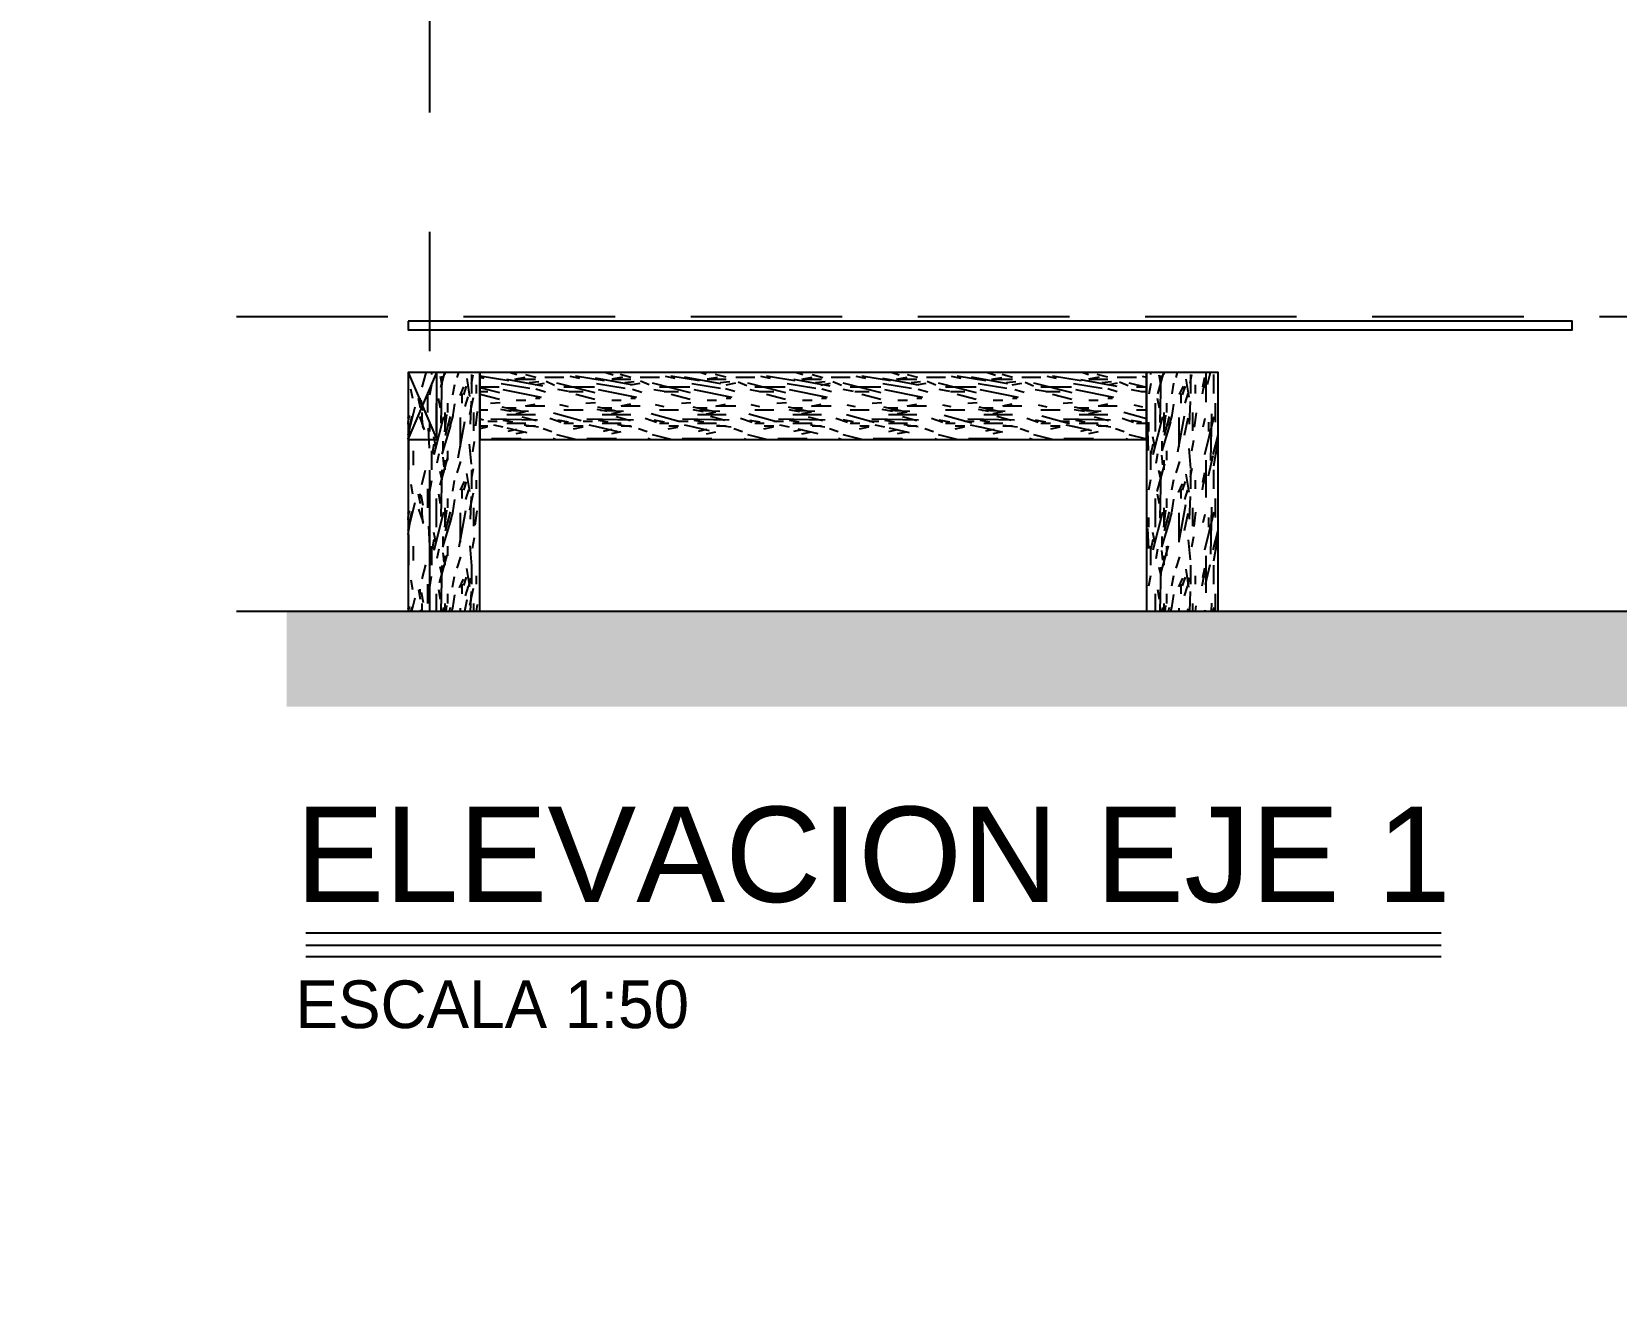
# Model space of a CAD drawing. Header units: millimetres. Extents: x 19438 to 19711, y 4351 to 4752.
# Drawn here: x 19472.907 to 19476.229, y 4502.679 to 4505.341 of the extents above; entities that cross this region are included whole.
import ezdxf
from ezdxf.enums import TextEntityAlignment as Align

# ---------------------------------------------------------------- set-up
doc = ezdxf.new("R2010")
doc.units = ezdxf.units.MM
doc.linetypes.add('CENTER', pattern=[2, 1.25, -0.25, 0.25, -0.25])
doc.linetypes.add('HIDDEN2', pattern=[4.762499999999999, 3.175, -1.5875])
for name, color, linetype in [('cotas', 1, 'Continuous'), ('cotas @ 500', 1, 'Continuous'), ('EJES', 2, 'CENTER'), ('NIVELES', 2, 'Continuous'), ('PANELES PARED', 2, 'Continuous'), ('TEXTOS TITULOS @ 0.5', 3, 'Continuous')]:
    doc.layers.add(name, color=color, linetype=linetype)
doc.styles.add('century gothic', font='GOTHIC.TTF')
doc.styles.add('COTAS SMC', font='GOTHIC.TTF')
doc.styles.add('NOTAS', font='GOTHIC.TTF')
doc.styles.add('SMCtitulos', font='sanss___.ttf')
doc.dimstyles.new('ANOTATIVE 100 SMCONSTRUCCIONES', dxfattribs={"dimscale": 0, "dimtxt": 0.18, "dimasz": 0.15, "dimexe": 0.18, "dimexo": 0.09, "dimgap": 0.1, "dimtad": 1, "dimzin": 0, "dimdsep": 46, "dimtxsty": 'century gothic', "dimblk1": 'FLECHA1', "dimblk2": 'FLECHA1', "dimsah": 1, "dimcen": 0.18, "dimdle": 0.075, "dimclrd": 1, "dimclre": 1, "dimclrt": 2, "dimaunit": 1, "dimadec": 0, "dimazin": 0, "dimtfac": 0.7499999999999999, "dimtix": 1, "dimtmove": 2, "dimatfit": 3, "dimfxl": 0.09, "dimtvp": 1.5, "dimtfill": 1, "dimtolj": 1, "dimtzin": 0, "dimarcsym": 0})
doc.dimstyles.new('PIES SMCONSTRUCCIONES', dxfattribs={"dimscale": 0, "dimtxt": 0.18, "dimasz": 0.2, "dimexe": 0.18, "dimexo": 0, "dimgap": 0.1, "dimtad": 1, "dimdec": 0, "dimlfac": 39.3700787, "dimzin": 0, "dimdsep": 46, "dimlunit": 4, "dimtxsty": 'COTAS SMC', "dimblk1": 'FLECHA1', "dimblk2": 'FLECHA1', "dimsah": 1, "dimcen": 0.2, "dimdle": 0.075, "dimclrd": 1, "dimclre": 1, "dimclrt": 2, "dimaunit": 1, "dimadec": 0, "dimazin": 0, "dimtfac": 0.75, "dimtdec": 0, "dimtix": 1, "dimtmove": 2, "dimatfit": 3, "dimfxl": 0.09, "dimtvp": 1.5, "dimtfill": 1, "dimtolj": 1, "dimtzin": 0, "dimarcsym": 0})
pattern_1 = [(0, (0.142, 0.156), (0, 0.2), [0.04000000000000001, -0.16]), (8.9726, (0.144, 0.048), (1.200000005876015, 0.1999995251177433), [0.0384708, -3.8086058]), (5.710499999999999, (0.142, 0.06), (1.800000034755268, 0.1999971014400811), [0.0401996, -1.9697752]), (344.5779, (0.142, 0.12), (2.199999903889306, -0.599997467763363), [0.06016640000000001, -5.9564754]), (353.6599, (0.146, 0.186), (0.2000000632075727, 4.085989627061748e-07), [0.0362216, -1.7748552]), (345.0686, (0.152, 0.072), (0.7999999983166444, -0.1999996738791564), [0.0310484, -3.0737864]), (348.6901, (0.082, 0.188), (0.2000000583016778, 7.413252083865452e-08), [0.0815844, -0.9382194]), (5.710499999999999, (0.144, 0.03), (1.800000034755268, 0.1999971014400811), [0.0200998, -1.989875]), (0, (0.142, 0.114), (0, 0.2), [0.02, -0.18]), (0, (0.102, 0.138), (0, 0.2), [0.06, -0.14]), (11.3099, (0.142, 0.168), (0.7999999543300329, 0.1999994872092054), [0.020396, -0.9994078000000001]), (2.726300000000001, (0.122, 0.094), (4.000000058994694, 0.1999992035454403), [0.0420476, -4.162711600000001]), (352.4054, (0.132, 0.08800000000000001), (1.599999971597214, -0.1999987367102976), [0.0302654, -2.9962834]), (0, (0.122, 0.012), (0, 0.2), [0.04000000000000001, -0.16]), (358.8309, (0.102, 0.002), (0.2000000366479377, 1.536034513610618e-07), [0.09802040000000001, -9.70402]), (0, (0.102, 0.152), (0, 0.2), [0.02, -0.18]), (0, (0.122, 0.168), (0, 0.2), [0.02, -0.18]), (0, (0.032, 0.186), (0, 0.2), [0.03, -0.17]), (350.5377, (0.08600000000000001, 0.196), (0.2000000154436844, 7.752063945765109e-08), [0.0608276, -1.1557248]), (0, (0.022, 0.196), (0, 0.2), [0.04000000000000001, -0.16]), (0, (0, 0.016), (0, 0.2), [0.022, -0.178]), (0, (0.102, 0.026), (0, 0.2), [0.02, -0.18]), (0, (0, 0.032), (0, 0.2), [0.042, -0.158]), (5.4403, (0.102, 0.044), (1.999999940230268, 0.1999989567139906), [0.04219, -4.1768144]), (0, (0.104, 0.06), (0, 0.2), [0.03800000000000001, -0.162]), (0, (0, 0.064), (0, 0.2), [0.022, -0.178]), (358.8309, (0.024, 0.096), (0.2000000366479377, 1.536034513610618e-07), [0.09802040000000001, -9.70402]), (0, (0.042, 0.114), (0, 0.2), [0.02, -0.18]), (0, (0.022, 0.12), (0, 0.2), [0.02, -0.18]), (0, (0.102, 0.12), (0, 0.2), [0.04000000000000001, -0.16]), (0, (0.062, 0.124), (0, 0.2), [0.02, -0.18]), (0, (0.022, 0.148), (0, 0.2), [0.04000000000000001, -0.16]), (19.6538, (0.07600000000000001, 0.064), (2.200000050424423, 0.7999989149399482), [0.0297322, -2.9434812]), (11.3099, (0.042, 0.12), (0.7999999543300329, 0.1999994872092054), [0.020396, -0.9994078000000001]), (11.3099, (0.122, 0.11), (0.7999999543300329, 0.1999994872092054), [0.020396, -0.9994078000000001]), (5.710499999999999, (0.062, 0.186), (1.800000034755268, 0.1999971014400811), [0.0200998, -1.989875]), (349.6952, (0, 0.2), (1.19999999539557, -0.1999989393302705), [0.0223606, -2.213707]), (348.6901, (0.022, 0.016), (0.2000000583016778, 7.413252083865452e-08), [0.020396, -0.9994078000000001]), (90, (0.042, 0.012), (-0.2, 1.224646799147353e-17), [0, -0.2]), (346.6076, (0, 0.124), (3.400000044993809, -0.7999939065965311), [0.04317399999999999, -4.2742308]), (11.3099, (0.122, 0.152), (0.7999999543300329, 0.1999994872092054), [0.020396, -0.9994078000000001]), (10.3048, (0.122, 0.026), (0.9999999576061548, 0.1999992088681574), [0.0223606, -2.213707]), (348.6901, (0.062, 0.114), (0.2000000583016778, 7.413252083865452e-08), [0.020396, -0.9994078000000001]), (348.6901, (0.082, 0.124), (0.2000000583016778, 7.413252083865452e-08), [0.020396, -0.9994078000000001]), (341.5651, (0, 0.104), (0.1999999582471591, 2.336696655391713e-07), [0.02529820000000001, -0.6071572000000001]), (345.9638, (0.022, 0.172), (0.1999999211458298, 2.48745877401424e-07), [0.0824622, -0.7421588000000001]), (343.3008, (0.062, 0.186), (1.399999991533441, -0.3999987464096421), [0.06264180000000001, -2.025419]), (0, (0.062, 0.196), (0, 0.2), [0.024, -0.176]), (345.9638, (0.042, 0.032), (0.1999999211458298, 2.48745877401424e-07), [0.0824622, -0.7421588000000001]), (345.9638, (0.022, 0.04600000000000001), (0.1999999211458298, 2.48745877401424e-07), [0.0824622, -0.7421588000000001]), (345.9638, (0.022, 0.064), (0.1999999211458298, 2.48745877401424e-07), [0.0824622, -0.7421588000000001]), (349.6952, (0, 0.152), (1.19999999539557, -0.1999989393302705), [0.0223606, -2.213707]), (345.9638, (0.062, 0.148), (0.1999999211458298, 2.48745877401424e-07), [0.041231, -0.78339]), (349.6952, (0, 0.08800000000000001), (1.19999999539557, -0.1999989393302705), [0.0223606, -2.213707]), (357.6141, (0.104, 0.074), (0.1999999891848493, 2.452822411999623e-07), [0.0480416, -4.756123]), (349.6952, (0.082, 0.11), (1.19999999539557, -0.1999989393302705), [0.0223606, -2.213707]), (12.5288, (0.104, 0.106), (0.8000000956949306, 0.1999998607468065), [0.018439, -1.8254698]), (349.5626, (0, 0.07800000000000001), (2.199999936494009, -0.3999970687046518), [0.07727880000000001, -7.650591]), (351.8699, (0.07600000000000001, 0.064), (0.1999998921841651, -4.835099234323792e-08), [0.0282842, -1.3859292]), (4.7636, (0.022, 0.084), (2.199999989954753, 0.1999982899233011), [0.0481664, -2.3601524]), (0, (0.06999999999999999, 0.08800000000000001), (0, 0.2), [0.062, -0.138]), (344.7449, (0, 0.178), (0.7999999424282382, -0.1999996642887572), [0.0228036, -2.2575472]), (350.5377, (0.042, 0.012), (0.2000000154436844, 7.752063945765109e-08), [0.0608276, -1.1557248]), (340.0169, (0, 0.05400000000000001), (0.599999976080897, -0.199999864879762), [0.0234094, -2.3175304]), (0, (0.162, 0.172), (0, 0.2), [0.01, -0.19]), (0, (0.162, 0.084), (0, 0.2), [0.02, -0.18]), (11.3099, (0.162, 0.012), (0.7999999543300329, 0.1999994872092054), [0.020396, -0.9994078000000001]), (0, (0.164, 0.032), (0, 0.2), [0.036, -0.164]), (343.3008, (0.162, 0.138), (1.399999991533441, -0.3999987464096421), [0.0208806, -2.0671802]), (348.0207, (0.164, 0.096), (3.79999992225112, -0.8002195416063549), [0.0368014, -6.7101288]), (90, (0.162, 0.012), (-0.2, 1.224646799147353e-17), [0, -0.2]), (0, (0.182, 0.016), (0, 0.2), [0.018, -0.182]), (0, (0.182, 0.05400000000000001), (0, 0.2), [0.018, -0.182]), (0, (0.182, 0.064), (0, 0.2), [0.018, -0.182]), (336.0376, (0.182, 0.132), (1.40000000548613, -0.5999973303432905), [0.0196978, -1.9500724]), (348.5163, (0.182, 0.156), (0.9999999967737594, -0.2000310941213914), [0.0183676, -13.043105]), (341.5651, (0.182, 0.084), (0.1999999582471591, 2.336696655391713e-07), [0.0189736, -0.6134816000000001]), (347.4712, (0.182, 0.182), (1.000000064081819, -0.1999999206089786), [0.018439, -1.8254698])]

# ---------------------------------------------------------------- blocks, each defined once
blk = doc.blocks.new('FLECHA1')
at = {"color": 4}
blk.add_line((-0.2461764230280465, -0.2480808452037593), (0.2480808452037602, 0.25), dxfattribs=at)
at = {"color": 1}
blk.add_line((-1, 0), (0.4961616904075186, 0), dxfattribs=at)
blk = doc.blocks.new('*D405')
at = {"layer": 'cotas', "color": 1, "lineweight": -2, "transparency": 16777216}
for p, q in [((19614.32603827352, 4625.844823780141), (19614.32603827352, 4700.844823780141)), ((19570.98360808013, 4550.844823780141), (19524.32603827352, 4550.844823780141)), ((19614.32603827352, 4548.429823780133), (19614.32603827352, 4550.844823780141)), ((19570.53385970888, 4548.429823780133), (19524.32603827352, 4548.429823780133)), ((19614.32603827352, 4473.429823780133), (19614.32603827352, 4398.429823780133))]:
    blk.add_line(p, q, dxfattribs=at)
at = {"layer": 'Defpoints', "color": 0, "transparency": 16777216}
for p in [(19614.32603827352, 4550.844823780141), (19615.98360808013, 4550.844823780141), (19615.53385970888, 4548.429823780133)]:
    blk.add_point(p, dxfattribs=at)
at = {"layer": 'cotas', "color": 1, "lineweight": -2, "transparency": 16777216, "xscale": 75, "yscale": 75, "zscale": 75}
for p, rotation in [((19614.32603827352, 4550.844823780141), 270), ((19614.32603827352, 4548.429823780133), 90)]:
    blk.add_blockref('FLECHA1', p, dxfattribs=dict(at, rotation=rotation))
at = {"layer": 'cotas', "color": 2, "transparency": 16777216, "insert": (19517.33759503763, 4549.637323780141), "char_height": 90, "attachment_point": 5, "rotation": 90, "style": 'century gothic', "bg_fill": 3, "box_fill_scale": 1.1, "bg_fill_color": 256, "bg_fill_true_color": 13158600, "bg_fill_transparency": 0}
blk.add_mtext('\\A1;2.42', dxfattribs=at)
blk = doc.blocks.new('*D460')
at = {"layer": 'cotas', "color": 1, "lineweight": -2, "transparency": 16777216}
for p, q in [((19620.01280604143, 4651.753346359425), (19620.01280604143, 4751.753346359425)), ((19620.41684630451, 4551.753346359425), (19530.01280604143, 4551.753346359425)), ((19620.01280604143, 4550.533346359425), (19620.01280604143, 4551.753346359425)), ((19620.41684630451, 4550.533346359425), (19530.01280604143, 4550.533346359425)), ((19620.01280604143, 4450.533346359425), (19620.01280604143, 4350.533346359425))]:
    blk.add_line(p, q, dxfattribs=at)
at = {"layer": 'Defpoints', "color": 0, "transparency": 16777216}
for p in [(19620.01280604143, 4551.753346359425), (19620.41684630451, 4551.753346359425), (19620.41684630451, 4550.533346359425)]:
    blk.add_point(p, dxfattribs=at)
at = {"layer": 'cotas', "color": 1, "lineweight": -2, "transparency": 16777216, "xscale": 100, "yscale": 100, "zscale": 100}
for p, rotation in [((19620.01280604143, 4551.753346359425), 270), ((19620.01280604143, 4550.533346359425), 90)]:
    blk.add_blockref('FLECHA1', p, dxfattribs=dict(at, rotation=rotation))
at = {"layer": 'cotas', "color": 2, "transparency": 16777216, "insert": (19523.88092296869, 4551.143346359429), "char_height": 90, "attachment_point": 5, "rotation": 90, "style": 'COTAS SMC', "bg_fill": 3, "box_fill_scale": 1.1, "bg_fill_color": 256, "bg_fill_true_color": 13158600, "bg_fill_transparency": 0}
blk.add_mtext("\\A1;4'", dxfattribs=at)
blk = doc.blocks.new('*U13')
at = {"color": 2}
blk.add_line((5.143050385925108e-05, 0.05199075231136163), (4.761135562786087, 0.05199075231136163), dxfattribs=at)
at = {"color": 250}
blk.add_line((5.143050385925108e-05, -8.048482264655377e-06), (4.761135562786087, -8.048482264655377e-06), dxfattribs=at)
at = {"color": 7}
blk.add_line((5.143050385925108e-05, -0.0469397829081899), (4.761135562786087, -0.0469397829081899), dxfattribs=at)
at = {"color": 0, "linetype": 'ByBlock', "lineweight": -2, "style": 'NOTAS'}
for tag, p in [('1TITLE', (0.02698764862498138, 1.014167316457588)), ('2TITLE', (-0.04307518448852932, 0.1812085645030166))]:
    blk.add_attdef(tag, p, '', height=0.2999999999997272, dxfattribs=at)
blk.add_attdef('SCALE', text='', height=0.1799999999998363, dxfattribs=at).set_placement((-0.04307518448852932, -0.1475108890086503), align=Align.TOP_LEFT)
blk = doc.blocks.new('IKK')
at = {"layer": 'PANELES PARED', "color": 250}
for points in [[(19489.22747911503, 4507.096282387036), (19489.22747911503, 4507.134282387036), (19486.10127911503, 4507.134282387036), (19486.10127911503, 4507.096282387036)], [(19486.3939680039, 4504.772282387036), (19486.4319680039, 4504.772282387036), (19486.4319680039, 4507.096282387037), (19486.3939680039, 4507.096282387037)], [(19486.73865689279, 4504.772282387035), (19486.77665689279, 4504.772282387035), (19486.77665689279, 4507.096282387036), (19486.73865689279, 4507.096282387036)], [(19487.08334578168, 4504.772282387036), (19487.12134578168, 4504.772282387036), (19487.12134578168, 4507.096282387037), (19487.08334578168, 4507.096282387037)], [(19487.42803467057, 4504.772282387036), (19487.46603467058, 4504.772282387036), (19487.46603467058, 4507.096282387037), (19487.42803467057, 4507.096282387037)], [(19487.77272355946, 4504.772282387036), (19487.81072355947, 4504.772282387036), (19487.81072355947, 4507.096282387037), (19487.77272355946, 4507.096282387037)], [(19488.11741244836, 4504.77228238703), (19488.15541244836, 4504.77228238703), (19488.15541244836, 4507.09628238703), (19488.11741244836, 4507.09628238703)], [(19488.46210133725, 4504.772282387036), (19488.50010133725, 4504.772282387036), (19488.50010133725, 4507.096282387037), (19488.46210133725, 4507.096282387037)], [(19488.80679022614, 4504.772282387035), (19488.84479022614, 4504.772282387035), (19488.84479022614, 4507.096282387036), (19488.80679022614, 4507.096282387036)], [(19489.15147911503, 4504.772282387035), (19489.18947911503, 4504.772282387035), (19489.18947911503, 4507.096282387036), (19489.15147911503, 4507.096282387036)], [(19489.18947911503, 4504.772282387035), (19489.22747911503, 4504.772282387035), (19489.22747911503, 4507.096282387036), (19489.18947911503, 4507.096282387036)], [(19486.3939680039, 4506.493582387034), (19486.3939680039, 4506.531582387034), (19486.10127911503, 4506.531582387034), (19486.10127911503, 4506.493582387034)], [(19486.73865689279, 4506.493582387034), (19486.73865689279, 4506.531582387034), (19486.4319680039, 4506.531582387034), (19486.4319680039, 4506.493582387034)], [(19487.08334578168, 4506.493582387034), (19487.08334578168, 4506.531582387034), (19486.77665689279, 4506.531582387034), (19486.77665689279, 4506.493582387034)], [(19487.42803467057, 4506.493582387034), (19487.42803467057, 4506.531582387034), (19487.12134578168, 4506.531582387034), (19487.12134578168, 4506.493582387034)], [(19487.77272355946, 4506.493582387034), (19487.77272355946, 4506.531582387034), (19487.46603467058, 4506.531582387034), (19487.46603467058, 4506.493582387034)], [(19488.11741244836, 4506.493582387034), (19488.11741244836, 4506.531582387034), (19487.81072355947, 4506.531582387034), (19487.81072355947, 4506.493582387034)], [(19488.46210133725, 4506.493582387034), (19488.46210133725, 4506.531582387034), (19488.15541244836, 4506.531582387034), (19488.15541244836, 4506.493582387034)], [(19488.80679022614, 4506.493582387034), (19488.80679022614, 4506.531582387034), (19488.50010133725, 4506.531582387034), (19488.50010133725, 4506.493582387034)], [(19489.15147911503, 4506.493582387034), (19489.15147911503, 4506.531582387034), (19488.84479022614, 4506.531582387034), (19488.84479022614, 4506.493582387034)], [(19486.3939680039, 4505.890882387034), (19486.3939680039, 4505.928882387035), (19486.10127911503, 4505.928882387035), (19486.10127911503, 4505.890882387034)], [(19486.73865689279, 4505.890882387034), (19486.73865689279, 4505.928882387035), (19486.4319680039, 4505.928882387035), (19486.4319680039, 4505.890882387034)], [(19487.08334578168, 4505.890882387034), (19487.08334578168, 4505.928882387035), (19486.77665689279, 4505.928882387035), (19486.77665689279, 4505.890882387034)], [(19487.42803467057, 4505.890882387034), (19487.42803467057, 4505.928882387035), (19487.12134578168, 4505.928882387035), (19487.12134578168, 4505.890882387034)], [(19487.77272355946, 4505.890882387034), (19487.77272355946, 4505.928882387035), (19487.46603467058, 4505.928882387035), (19487.46603467058, 4505.890882387034)], [(19488.11741244836, 4505.890882387034), (19488.11741244836, 4505.928882387035), (19487.81072355947, 4505.928882387035), (19487.81072355947, 4505.890882387034)], [(19488.46210133725, 4505.890882387034), (19488.46210133725, 4505.928882387035), (19488.15541244836, 4505.928882387035), (19488.15541244836, 4505.890882387034)], [(19488.80679022614, 4505.890882387034), (19488.80679022614, 4505.928882387035), (19488.50010133725, 4505.928882387035), (19488.50010133725, 4505.890882387034)], [(19489.15147911503, 4505.890882387034), (19489.15147911503, 4505.928882387035), (19488.84479022614, 4505.928882387035), (19488.84479022614, 4505.890882387034)], [(19486.3939680039, 4505.312582387035), (19486.3939680039, 4505.350582387036), (19486.10127911503, 4505.350582387036), (19486.10127911503, 4505.312582387035)], [(19486.73865689279, 4505.312582387035), (19486.73865689279, 4505.350582387036), (19486.4319680039, 4505.350582387036), (19486.4319680039, 4505.312582387035)], [(19487.08334578168, 4505.312582387035), (19487.08334578168, 4505.350582387036), (19486.77665689279, 4505.350582387036), (19486.77665689279, 4505.312582387035)], [(19487.42803467057, 4505.312582387035), (19487.42803467057, 4505.350582387036), (19487.12134578168, 4505.350582387036), (19487.12134578168, 4505.312582387035)], [(19487.77272355946, 4505.312582387035), (19487.77272355946, 4505.350582387036), (19487.46603467058, 4505.350582387036), (19487.46603467058, 4505.312582387035)], [(19488.11741244836, 4505.312582387035), (19488.11741244836, 4505.350582387036), (19487.81072355947, 4505.350582387036), (19487.81072355947, 4505.312582387035)], [(19488.46210133725, 4505.312582387035), (19488.46210133725, 4505.350582387036), (19488.15541244836, 4505.350582387036), (19488.15541244836, 4505.312582387035)], [(19488.80679022614, 4505.312582387035), (19488.80679022614, 4505.350582387036), (19488.50010133725, 4505.350582387036), (19488.50010133725, 4505.312582387035)], [(19489.15147911503, 4505.312582387035), (19489.15147911503, 4505.350582387036), (19488.84479022614, 4505.350582387036), (19488.84479022614, 4505.312582387035)], [(19489.22747911503, 4504.734282387035), (19489.22747911503, 4504.772282387035), (19486.10127911503, 4504.772282387035), (19486.10127911503, 4504.734282387035)]]:
    blk.add_lwpolyline(points, close=True, dxfattribs=at)
blk = doc.blocks.new('*U570')
at = {"layer": 'cotas @ 500'}
dim = blk.add_linear_dim(base=(19614.32603827352, 4550.844823780141), p1=(19615.53385970888, 4548.429823780133), p2=(19615.98360808013, 4550.844823780141), angle=90, dimstyle='ANOTATIVE 100 SMCONSTRUCCIONES', override={"dimscale": 500, "dimtix": 1, "dimtofl": 1, "dimtmove": 1, "dimatfit": 1}, dxfattribs=at)
dim.commit()
dim.dimension.update_dxf_attribs({"geometry": '*D405', "text_midpoint": (19517.33759503763, 4549.637323780141)})
blk = doc.blocks.new('*U572')
at = {"layer": 'cotas @ 500'}
dim = blk.add_linear_dim(base=(19620.01280604143, 4551.753346359425), p1=(19620.41684630451, 4550.533346359425), p2=(19620.41684630451, 4551.753346359425), angle=90, dimstyle='PIES SMCONSTRUCCIONES', override={"dimscale": 500, "dimtix": 1, "dimtofl": 1, "dimtmove": 2, "dimatfit": 3}, dxfattribs=at)
dim.commit()
dim.dimension.update_dxf_attribs({"geometry": '*D460', "text_midpoint": (19523.88092296869, 4551.143346359429)})

msp = doc.modelspace()

# ---------------------------------------------------------------- hatches: boundary and pattern name
h = msp.add_hatch()
h.set_pattern_fill('MADERA_03', color=250, scale=0.2, pattern_type=2)
h.set_pattern_definition(pattern_1)
h.paths.add_polyline_path([(19473.6958376511, 4504.626282387035), (19476.82196921183, 4504.626282387035), (19476.82196921183, 4504.716282387034), (19473.6958376511, 4504.716282387034)])
h = msp.add_hatch()
h.set_pattern_fill('MADERA_03', color=250, scale=0.2, pattern_type=2)
h.set_pattern_definition(pattern_1)
h.paths.add_polyline_path([(19476.82196921183, 4504.626282387036), (19476.82196921183, 4504.486282387036), (19475.39386921183, 4504.486282387036), (19475.39386921183, 4504.626282387036)])

# ---------------------------------------------------------------- linework, layer by layer
at = {"color": 250}
for points in [[(19473.6958376511, 4504.626282387035), (19476.82196921183, 4504.626282387035), (19476.82196921183, 4504.716282387034), (19473.6958376511, 4504.716282387034)], [(19476.13576921182, 4504.734282387035), (19476.13576921182, 4504.716282387035), (19476.82196921183, 4504.716282387035), (19476.82196921183, 4504.734282387035)], [(19476.82196921183, 4504.626282387036), (19476.82196921183, 4504.486282387036), (19475.39386921183, 4504.486282387036), (19475.39386921183, 4504.626282387036)]]:
    msp.add_lwpolyline(points, close=True, dxfattribs=at)

# ---------------------------------------------------------------- block references
at = {"xscale": -1}
msp.add_blockref('IKK', (38962.92324832685, 0), dxfattribs=at)

# ---------------------------------------------------------------- next in the draw order: block references
at = {"layer": 'cotas'}
msp.add_blockref('*U570', (0, 0), dxfattribs=at)

# ---------------------------------------------------------------- next in the draw order: block references
msp.add_blockref('*U572', (0, 0), dxfattribs=at)

# ---------------------------------------------------------------- next in the draw order: hatches: boundary and pattern name
h = msp.add_hatch()
h.set_pattern_fill('MADERA_03', color=250, scale=0.2, angle=90, pattern_type=2)
h.set_pattern_definition([(90, (29.5367580450465, 0.1420000000009095), (-0.2, 1.224646799147353e-17), [0.04000000000000001, -0.16]), (98.9726, (29.6447580450465, 0.1440000000009095), (-0.1999995251177432, 1.200000005876015), [0.0384708, -3.8086058]), (95.71049999999997, (29.6327580450465, 0.1420000000009095), (-0.199997101440081, 1.800000034755268), [0.0401996, -1.9697752]), (74.5779, (29.5727580450465, 0.1420000000009095), (0.5999974677633632, 2.199999903889306), [0.06016640000000001, -5.9564754]), (83.6599, (29.5067580450465, 0.1460000000009095), (-4.085989626939283e-07, 0.2000000632075727), [0.0362216, -1.7748552]), (75.06859999999999, (29.6207580450465, 0.1520000000009095), (0.1999996738791565, 0.7999999983166444), [0.0310484, -3.0737864]), (78.6901, (29.5047580450465, 0.08200000000090951), (-7.413252082640805e-08, 0.2000000583016778), [0.0815844, -0.9382194]), (95.71049999999997, (29.6627580450465, 0.1440000000009095), (-0.199997101440081, 1.800000034755268), [0.0200998, -1.989875]), (90, (29.5787580450465, 0.1420000000009095), (-0.2, 1.224646799147353e-17), [0.02, -0.18]), (90, (29.5547580450465, 0.1020000000009095), (-0.2, 1.224646799147353e-17), [0.06, -0.14]), (101.3099, (29.5247580450465, 0.1420000000009095), (-0.1999994872092053, 0.7999999543300329), [0.020396, -0.9994078]), (92.72629999999997, (29.5987580450465, 0.1220000000009095), (-0.19999920354544, 4.000000058994694), [0.0420476, -4.162711600000001]), (82.4054, (29.6047580450465, 0.1320000000009095), (0.1999987367102977, 1.599999971597214), [0.0302654, -2.9962834]), (90, (29.6807580450465, 0.1220000000009095), (-0.2, 1.224646799147353e-17), [0.04000000000000001, -0.16]), (88.8309, (29.6907580450465, 0.1020000000009095), (-1.536034513488153e-07, 0.2000000366479377), [0.09802040000000001, -9.70402]), (90, (29.5407580450465, 0.1020000000009095), (-0.2, 1.224646799147353e-17), [0.02, -0.18]), (90, (29.5247580450465, 0.1220000000009095), (-0.2, 1.224646799147353e-17), [0.02, -0.18]), (90, (29.5067580450465, 0.03200000000090951), (-0.2, 1.224646799147353e-17), [0.03, -0.17]), (80.5377, (29.4967580450465, 0.08600000000090952), (-7.752063944540462e-08, 0.2000000154436844), [0.06082760000000001, -1.1557248]), (90, (29.4967580450465, 0.02200000000090951), (-0.2, 1.224646799147353e-17), [0.04000000000000001, -0.16]), (90, (29.6767580450465, 9.094956814903675e-13), (-0.2, 1.224646799147353e-17), [0.022, -0.178]), (90, (29.6667580450465, 0.1020000000009095), (-0.2, 1.224646799147353e-17), [0.02, -0.18]), (90, (29.6607580450465, 9.09496661207807e-13), (-0.2, 1.224646799147353e-17), [0.042, -0.158]), (95.44029999999997, (29.6487580450465, 0.1020000000009095), (-0.1999989567139905, 1.999999940230268), [0.04219000000000001, -4.1768144]), (90, (29.6327580450465, 0.1040000000009095), (-0.2, 1.224646799147353e-17), [0.03800000000000001, -0.162]), (90, (29.6287580450465, 9.094986206426855e-13), (-0.2, 1.224646799147353e-17), [0.022, -0.178]), (88.8309, (29.5967580450465, 0.0240000000009095), (-1.536034513488153e-07, 0.2000000366479377), [0.09802040000000001, -9.70402]), (90, (29.5787580450465, 0.0420000000009095), (-0.2, 1.224646799147353e-17), [0.02, -0.18]), (90, (29.5727580450465, 0.0220000000009095), (-0.2, 1.224646799147353e-17), [0.02, -0.18]), (90, (29.5727580450465, 0.1020000000009095), (-0.2, 1.224646799147353e-17), [0.04000000000000001, -0.16]), (90, (29.5687580450465, 0.0620000000009095), (-0.2, 1.224646799147353e-17), [0.02, -0.18]), (90, (29.5447580450465, 0.02200000000090951), (-0.2, 1.224646799147353e-17), [0.04000000000000001, -0.16]), (109.6538, (29.6287580450465, 0.0760000000009095), (-0.7999989149399481, 2.200000050424423), [0.0297322, -2.9434812]), (101.3099, (29.5727580450465, 0.0420000000009095), (-0.1999994872092053, 0.7999999543300329), [0.020396, -0.9994078]), (101.3099, (29.5827580450465, 0.1220000000009095), (-0.1999994872092053, 0.7999999543300329), [0.020396, -0.9994078]), (95.71049999999997, (29.5067580450465, 0.06200000000090951), (-0.199997101440081, 1.800000034755268), [0.0200998, -1.989875]), (79.6952, (29.4927580450465, 9.095069482409197e-13), (0.1999989393302706, 1.19999999539557), [0.02236059999999999, -2.213706999999999]), (78.6901, (29.6767580450465, 0.0220000000009095), (-7.413252082640805e-08, 0.2000000583016778), [0.020396, -0.9994078000000001]), (180, (29.6807580450465, 0.0420000000009095), (-2.449293598294707e-17, -0.2), [0, -0.2]), (76.60759999999999, (29.5687580450465, 9.09502294583083e-13), (0.7999939065965314, 3.400000044993809), [0.043174, -4.274230800000001]), (101.3099, (29.5407580450465, 0.1220000000009095), (-0.1999994872092053, 0.7999999543300329), [0.020396, -0.9994078]), (100.3048, (29.6667580450465, 0.1220000000009095), (-0.1999992088681573, 0.9999999576061548), [0.0223606, -2.213707]), (78.6901, (29.5787580450465, 0.0620000000009095), (-7.413252082640805e-08, 0.2000000583016778), [0.020396, -0.9994078000000001]), (78.6901, (29.5687580450465, 0.08200000000090951), (-7.413252082640805e-08, 0.2000000583016778), [0.020396, -0.9994078000000001]), (71.5651, (29.5887580450465, 9.095010699362838e-13), (-2.336696655269248e-07, 0.1999999582471591), [0.0252982, -0.6071571999999998]), (75.96379999999999, (29.5207580450465, 0.02200000000090951), (-2.487458773891775e-07, 0.1999999211458298), [0.0824622, -0.7421588000000001]), (73.3008, (29.5067580450465, 0.06200000000090951), (0.3999987464096422, 1.399999991533441), [0.06264180000000001, -2.025419]), (90, (29.4967580450465, 0.06200000000090951), (-0.2, 1.224646799147353e-17), [0.024, -0.176]), (75.96379999999999, (29.6607580450465, 0.0420000000009095), (-2.487458773891775e-07, 0.1999999211458298), [0.0824622, -0.7421588000000001]), (75.96379999999999, (29.6467580450465, 0.0220000000009095), (-2.487458773891775e-07, 0.1999999211458298), [0.0824622, -0.7421588000000001]), (75.96379999999999, (29.6287580450465, 0.0220000000009095), (-2.487458773891775e-07, 0.1999999211458298), [0.0824622, -0.7421588000000001]), (79.6952, (29.5407580450465, 9.095040090886017e-13), (0.1999989393302706, 1.19999999539557), [0.02236059999999999, -2.213706999999999]), (75.96379999999999, (29.5447580450465, 0.0620000000009095), (-2.487458773891775e-07, 0.1999999211458298), [0.041231, -0.78339]), (79.6952, (29.6047580450465, 9.095000902188445e-13), (0.1999989393302706, 1.19999999539557), [0.02236059999999999, -2.213706999999999]), (87.6141, (29.6187580450465, 0.1040000000009095), (-2.452822411877158e-07, 0.1999999891848493), [0.04804159999999999, -4.756122999999999]), (79.6952, (29.5827580450465, 0.0820000000009095), (0.1999989393302706, 1.19999999539557), [0.02236059999999999, -2.213706999999999]), (102.5288, (29.5867580450465, 0.1040000000009095), (-0.1999998607468065, 0.8000000956949306), [0.018439, -1.8254698]), (79.5626, (29.6147580450465, 9.09499477895445e-13), (0.3999970687046519, 2.199999936494009), [0.07727880000000001, -7.650591]), (81.86989999999999, (29.6287580450465, 0.0760000000009095), (4.835099235548439e-08, 0.1999998921841651), [0.0282842, -1.3859292]), (94.76359999999998, (29.6087580450465, 0.0220000000009095), (-0.1999982899233009, 2.199999989954753), [0.04816640000000001, -2.3601524]), (90, (29.6047580450465, 0.07000000000090949), (-0.2, 1.224646799147353e-17), [0.062, -0.138]), (74.7449, (29.5147580450465, 9.095056011294407e-13), (0.1999996642887572, 0.7999999424282382), [0.0228036, -2.2575472]), (80.5377, (29.6807580450465, 0.0420000000009095), (-7.752063944540462e-08, 0.2000000154436844), [0.06082760000000001, -1.1557248]), (70.0169, (29.6387580450465, 9.09498008319286e-13), (0.199999864879762, 0.599999976080897), [0.0234094, -2.3175304]), (90, (29.5207580450465, 0.1620000000009095), (-0.2, 1.224646799147353e-17), [0.01, -0.19]), (90, (29.6087580450465, 0.1620000000009095), (-0.2, 1.224646799147353e-17), [0.02, -0.18]), (101.3099, (29.6807580450465, 0.1620000000009095), (-0.1999994872092053, 0.7999999543300329), [0.020396, -0.9994078]), (90, (29.6607580450465, 0.1640000000009095), (-0.2, 1.224646799147353e-17), [0.036, -0.164]), (73.3008, (29.5547580450465, 0.1620000000009095), (0.3999987464096422, 1.399999991533441), [0.0208806, -2.0671802]), (78.0207, (29.5967580450465, 0.1640000000009095), (0.8002195416063551, 3.79999992225112), [0.0368014, -6.7101288]), (180, (29.6807580450465, 0.1620000000009095), (-2.449293598294707e-17, -0.2), [0, -0.2]), (90, (29.6767580450465, 0.1820000000009095), (-0.2, 1.224646799147353e-17), [0.018, -0.182]), (90, (29.6387580450465, 0.1820000000009095), (-0.2, 1.224646799147353e-17), [0.018, -0.182]), (90, (29.6287580450465, 0.1820000000009095), (-0.2, 1.224646799147353e-17), [0.018, -0.182]), (66.03760000000001, (29.5607580450465, 0.1820000000009095), (0.5999973303432906, 1.40000000548613), [0.0196978, -1.9500724]), (78.5163, (29.5367580450465, 0.1820000000009095), (0.2000310941213914, 0.9999999967737594), [0.0183676, -13.043105]), (71.5651, (29.6087580450465, 0.1820000000009095), (-2.336696655269248e-07, 0.1999999582471591), [0.01897359999999999, -0.6134815999999998]), (77.47120000000001, (29.5107580450465, 0.1820000000009095), (0.1999999206089787, 1.000000064081819), [0.018439, -1.8254698])])
h.paths.add_polyline_path([(19473.69576921182, 4504.126282387036), (19473.84576921182, 4504.126282387036), (19473.84576921182, 4504.626282387036), (19473.69576921182, 4504.626282387036)])
h = msp.add_hatch()
h.set_pattern_fill('MADERA_03', color=250, scale=0.2, pattern_type=2)
h.set_pattern_definition(pattern_1)
h.paths.add_polyline_path([(19473.84576921182, 4504.626282387036), (19473.84576921182, 4504.486282387036), (19475.24386921183, 4504.486282387036), (19475.24386921183, 4504.626282387036)])
h = msp.add_hatch()
h.set_pattern_fill('MADERA_03', color=250, scale=0.2, angle=90, pattern_type=2)
h.set_pattern_definition([(90, (-0.156, 0.142), (-0.2, 1.224646799147353e-17), [0.04000000000000001, -0.16]), (98.9726, (-0.04799999999999999, 0.144), (-0.1999995251177432, 1.200000005876015), [0.0384708, -3.8086058]), (95.7105, (-0.05999999999999999, 0.142), (-0.199997101440081, 1.800000034755268), [0.0401996, -1.9697752]), (74.5779, (-0.12, 0.142), (0.5999974677633632, 2.199999903889306), [0.06016640000000001, -5.9564754]), (83.6599, (-0.186, 0.146), (-4.085989626939283e-07, 0.2000000632075727), [0.0362216, -1.7748552]), (75.06859999999999, (-0.07199999999999998, 0.152), (0.1999996738791565, 0.7999999983166444), [0.0310484, -3.0737864]), (78.6901, (-0.188, 0.08200000000000002), (-7.413252082640805e-08, 0.2000000583016778), [0.0815844, -0.9382194]), (95.7105, (-0.02999999999999999, 0.144), (-0.199997101440081, 1.800000034755268), [0.0200998, -1.989875]), (90, (-0.114, 0.142), (-0.2, 1.224646799147353e-17), [0.02, -0.18]), (90, (-0.138, 0.102), (-0.2, 1.224646799147353e-17), [0.06, -0.14]), (101.3099, (-0.168, 0.142), (-0.1999994872092053, 0.7999999543300329), [0.020396, -0.9994078000000001]), (92.72629999999998, (-0.09399999999999999, 0.122), (-0.19999920354544, 4.000000058994694), [0.0420476, -4.162711600000001]), (82.4054, (-0.088, 0.132), (0.1999987367102977, 1.599999971597214), [0.0302654, -2.9962834]), (90, (-0.01199999999999999, 0.122), (-0.2, 1.224646799147353e-17), [0.04000000000000001, -0.16]), (88.8309, (-0.001999999999999994, 0.102), (-1.536034513488153e-07, 0.2000000366479377), [0.09802040000000001, -9.70402]), (90, (-0.152, 0.102), (-0.2, 1.224646799147353e-17), [0.02, -0.18]), (90, (-0.168, 0.122), (-0.2, 1.224646799147353e-17), [0.02, -0.18]), (90, (-0.186, 0.03200000000000001), (-0.2, 1.224646799147353e-17), [0.03, -0.17]), (80.5377, (-0.196, 0.08600000000000002), (-7.752063944540462e-08, 0.2000000154436844), [0.06082760000000001, -1.1557248]), (90, (-0.196, 0.02200000000000001), (-0.2, 1.224646799147353e-17), [0.04000000000000001, -0.16]), (90, (-0.016, 9.797174393178825e-19), (-0.2, 1.224646799147353e-17), [0.022, -0.178]), (90, (-0.026, 0.102), (-0.2, 1.224646799147353e-17), [0.02, -0.18]), (90, (-0.032, 1.959434878635765e-18), (-0.2, 1.224646799147353e-17), [0.042, -0.158]), (95.44029999999997, (-0.044, 0.102), (-0.1999989567139905, 1.999999940230268), [0.04219000000000001, -4.1768144]), (90, (-0.05999999999999999, 0.104), (-0.2, 1.224646799147353e-17), [0.03800000000000001, -0.162]), (90, (-0.064, 3.91886975727153e-18), (-0.2, 1.224646799147353e-17), [0.022, -0.178]), (88.8309, (-0.096, 0.02400000000000001), (-1.536034513488153e-07, 0.2000000366479377), [0.09802040000000001, -9.70402]), (90, (-0.114, 0.04200000000000001), (-0.2, 1.224646799147353e-17), [0.02, -0.18]), (90, (-0.12, 0.02200000000000001), (-0.2, 1.224646799147353e-17), [0.02, -0.18]), (90, (-0.12, 0.102), (-0.2, 1.224646799147353e-17), [0.04000000000000001, -0.16]), (90, (-0.124, 0.06200000000000001), (-0.2, 1.224646799147353e-17), [0.02, -0.18]), (90, (-0.148, 0.02200000000000001), (-0.2, 1.224646799147353e-17), [0.04000000000000001, -0.16]), (109.6538, (-0.064, 0.07600000000000001), (-0.7999989149399481, 2.200000050424423), [0.0297322, -2.9434812]), (101.3099, (-0.12, 0.04200000000000001), (-0.1999994872092053, 0.7999999543300329), [0.020396, -0.9994078000000001]), (101.3099, (-0.11, 0.122), (-0.1999994872092053, 0.7999999543300329), [0.020396, -0.9994078000000001]), (95.7105, (-0.186, 0.06200000000000001), (-0.199997101440081, 1.800000034755268), [0.0200998, -1.989875]), (79.6952, (-0.2, 1.224646799147353e-17), (0.1999989393302706, 1.19999999539557), [0.0223606, -2.213707]), (78.6901, (-0.016, 0.022), (-7.413252082640805e-08, 0.2000000583016778), [0.020396, -0.9994078000000001]), (180, (-0.012, 0.042), (-2.449293598294707e-17, -0.2), [0, -0.2]), (76.60759999999999, (-0.124, 7.59281015471359e-18), (0.7999939065965314, 3.400000044993809), [0.043174, -4.274230800000001]), (101.3099, (-0.152, 0.122), (-0.1999994872092053, 0.7999999543300329), [0.020396, -0.9994078000000001]), (100.3048, (-0.026, 0.122), (-0.1999992088681573, 0.9999999576061548), [0.0223606, -2.213707]), (78.6901, (-0.114, 0.06200000000000001), (-7.413252082640805e-08, 0.2000000583016778), [0.020396, -0.9994078000000001]), (78.6901, (-0.124, 0.08200000000000002), (-7.413252082640805e-08, 0.2000000583016778), [0.020396, -0.9994078000000001]), (71.5651, (-0.104, 6.368163355566237e-18), (-2.336696655269248e-07, 0.1999999582471591), [0.0252982, -0.6071572]), (75.96379999999999, (-0.172, 0.02200000000000001), (-2.487458773891775e-07, 0.1999999211458298), [0.0824622, -0.7421588000000001]), (73.3008, (-0.186, 0.06200000000000001), (0.3999987464096422, 1.399999991533441), [0.06264180000000001, -2.025419]), (90, (-0.196, 0.06200000000000001), (-0.2, 1.224646799147353e-17), [0.024, -0.176]), (75.96379999999999, (-0.032, 0.042), (-2.487458773891775e-07, 0.1999999211458298), [0.0824622, -0.7421588000000001]), (75.96379999999999, (-0.04600000000000001, 0.02200000000000001), (-2.487458773891775e-07, 0.1999999211458298), [0.0824622, -0.7421588000000001]), (75.96379999999999, (-0.064, 0.02200000000000001), (-2.487458773891775e-07, 0.1999999211458298), [0.0824622, -0.7421588000000001]), (79.6952, (-0.152, 9.307315673519885e-18), (0.1999989393302706, 1.19999999539557), [0.0223606, -2.213707]), (75.96379999999999, (-0.148, 0.06200000000000001), (-2.487458773891775e-07, 0.1999999211458298), [0.041231, -0.78339]), (79.6952, (-0.08800000000000001, 5.388445916248355e-18), (0.1999989393302706, 1.19999999539557), [0.0223606, -2.213707]), (87.6141, (-0.074, 0.104), (-2.452822411877158e-07, 0.1999999891848493), [0.0480416, -4.756123]), (79.6952, (-0.11, 0.082), (0.1999989393302706, 1.19999999539557), [0.0223606, -2.213707]), (102.5288, (-0.106, 0.104), (-0.1999998607468065, 0.8000000956949306), [0.018439, -1.8254698]), (79.5626, (-0.07800000000000001, 4.776122516674678e-18), (0.3999970687046519, 2.199999936494009), [0.07727880000000001, -7.650591]), (81.86989999999999, (-0.064, 0.07600000000000001), (4.835099235548439e-08, 0.1999998921841651), [0.0282842, -1.3859292]), (94.76359999999998, (-0.084, 0.02200000000000001), (-0.1999982899233009, 2.199999989954753), [0.04816640000000001, -2.3601524]), (90, (-0.08800000000000001, 0.06999999999999999), (-0.2, 1.224646799147353e-17), [0.062, -0.138]), (74.7449, (-0.178, 1.089935651241144e-17), (0.1999996642887572, 0.7999999424282382), [0.0228036, -2.2575472]), (80.5377, (-0.012, 0.042), (-7.752063944540462e-08, 0.2000000154436844), [0.06082760000000001, -1.1557248]), (70.0169, (-0.05400000000000001, 3.306546357697854e-18), (0.199999864879762, 0.599999976080897), [0.0234094, -2.3175304]), (90, (-0.172, 0.162), (-0.2, 1.224646799147353e-17), [0.01, -0.19]), (90, (-0.08399999999999999, 0.162), (-0.2, 1.224646799147353e-17), [0.02, -0.18]), (101.3099, (-0.01199999999999999, 0.162), (-0.1999994872092053, 0.7999999543300329), [0.020396, -0.9994078000000001]), (90, (-0.03199999999999999, 0.164), (-0.2, 1.224646799147353e-17), [0.036, -0.164]), (73.3008, (-0.138, 0.162), (0.3999987464096422, 1.399999991533441), [0.0208806, -2.0671802]), (78.0207, (-0.09599999999999999, 0.164), (0.8002195416063551, 3.79999992225112), [0.0368014, -6.7101288]), (180, (-0.01199999999999999, 0.162), (-2.449293598294707e-17, -0.2), [0, -0.2]), (90, (-0.01599999999999999, 0.182), (-0.2, 1.224646799147353e-17), [0.018, -0.182]), (90, (-0.05399999999999999, 0.182), (-0.2, 1.224646799147353e-17), [0.018, -0.182]), (90, (-0.06399999999999999, 0.182), (-0.2, 1.224646799147353e-17), [0.018, -0.182]), (66.03760000000001, (-0.132, 0.182), (0.5999973303432906, 1.40000000548613), [0.0196978, -1.9500724]), (78.5163, (-0.156, 0.182), (0.2000310941213914, 0.9999999967737594), [0.0183676, -13.043105]), (71.5651, (-0.08399999999999999, 0.182), (-2.336696655269248e-07, 0.1999999582471591), [0.0189736, -0.6134816]), (77.47120000000001, (-0.182, 0.182), (0.1999999206089787, 1.000000064081819), [0.018439, -1.8254698])])
h.paths.add_polyline_path([(19475.24386921183, 4504.126282387036), (19475.39386921183, 4504.126282387036), (19475.39386921183, 4504.626282387036), (19475.24386921183, 4504.626282387036)])
h = msp.add_hatch()
h.set_pattern_fill('EARTH', color=8, scale=0.01, angle=45)
h.set_pattern_definition([(45, (29.66275804504767, 9.094947017729282e-13), (6.938893903907228e-18, 0.08980256121069152), [0.0635, -0.0635]), (45, (29.64592006482066, 0.01683798022791416), (6.938893903907228e-18, 0.08980256121069152), [0.0635, -0.0635]), (45, (29.62908208459366, 0.03367596045491882), (6.938893903907228e-18, 0.08980256121069152), [0.0635, -0.0635]), (135, (29.62908208459366, 0.04490128060625527), (-0.08980256121069152, 6.938893903907228e-18), [0.0635, -0.0635]), (135, (29.64592006482066, 0.06173926083325993), (-0.08980256121069152, 6.938893903907228e-18), [0.0635, -0.0635]), (135, (29.66275804504767, 0.07857724106026459), (-0.08980256121069152, 6.938893903907228e-18), [0.0635, -0.0635])])
h.paths.add_polyline_path([(19484.23066906939, 4503.926282387037), (19484.2306690694, 4504.126282387035), (19473.44076921183, 4504.126282387036), (19473.44076921183, 4503.926282387037)])

# ---------------------------------------------------------------- next in the draw order: linework, layer by layer
at = {"color": 250}
for p, q in [((19473.6958376511, 4504.626282387035), (19473.75583765109, 4504.486282387035)), ((19473.6958376511, 4504.486282387034), (19473.7558376511, 4504.626282387035))]:
    msp.add_line(p, q, dxfattribs=at)
at = {"color": 5}
msp.add_line((19473.44076921183, 4504.126282387036), (19484.23066906939, 4504.126282387036), dxfattribs=at)
at = {"color": 250}
for points in [[(19473.69576921182, 4504.734282387035), (19473.69576921182, 4504.716282387035), (19476.13576921182, 4504.716282387035), (19476.13576921182, 4504.734282387035)], [(19473.69576921182, 4504.126282387036), (19473.84576921182, 4504.126282387036), (19473.84576921182, 4504.626282387036), (19473.69576921182, 4504.626282387036)], [(19473.6958376511, 4504.486282387034), (19473.7558376511, 4504.486282387034), (19473.7558376511, 4504.626282387035), (19473.6958376511, 4504.626282387035)], [(19473.84576921182, 4504.626282387036), (19473.84576921182, 4504.486282387036), (19475.24386921183, 4504.486282387036), (19475.24386921183, 4504.626282387036)], [(19475.24386921183, 4504.126282387036), (19475.39386921183, 4504.126282387036), (19475.39386921183, 4504.626282387036), (19475.24386921183, 4504.626282387036)]]:
    msp.add_lwpolyline(points, close=True, dxfattribs=at)
at = {"layer": 'EJES', "color": 1}
msp.add_line((19473.74076921183, 4508.421448522464), (19473.74076921183, 4504.126282387036), dxfattribs=at)
at = {"layer": 'NIVELES', "color": 1, "linetype": 'HIDDEN2', "ltscale": 0.1}
for p, q in [((19473.33571914061, 4504.744282387035), (19485.33571914061, 4504.744282387035)), ((19473.33571914061, 4504.126282387035), (19485.33571914061, 4504.126282387035))]:
    msp.add_line(p, q, dxfattribs=at)

# ---------------------------------------------------------------- next in the draw order: block references
at = {"layer": 'TEXTOS TITULOS @ 0.5'}
ref = msp.add_blockref('*U13', (19473.48108835298, 4503.425751875884), dxfattribs=dict(at, xscale=0.5, yscale=0.5, zscale=0.5))
ref.add_attrib('2TITLE', 'ELEVACION EJE 1', (19473.45955076081, 4503.516356158145), dxfattribs={"layer": '0', "color": 0, "linetype": 'ByBlock', "lineweight": -2, "height": 0.2, "style": 'SMCtitulos'})
ref.add_attrib('SCALE', 'ESCALA 1:50', dxfattribs={"layer": '0', "color": 0, "linetype": 'ByBlock', "lineweight": -2, "height": 0.1, "style": 'NOTAS'}).set_placement((19473.45955076081, 4503.351996431376), align=Align.TOP_LEFT)

doc.saveas('drawing.dxf')
